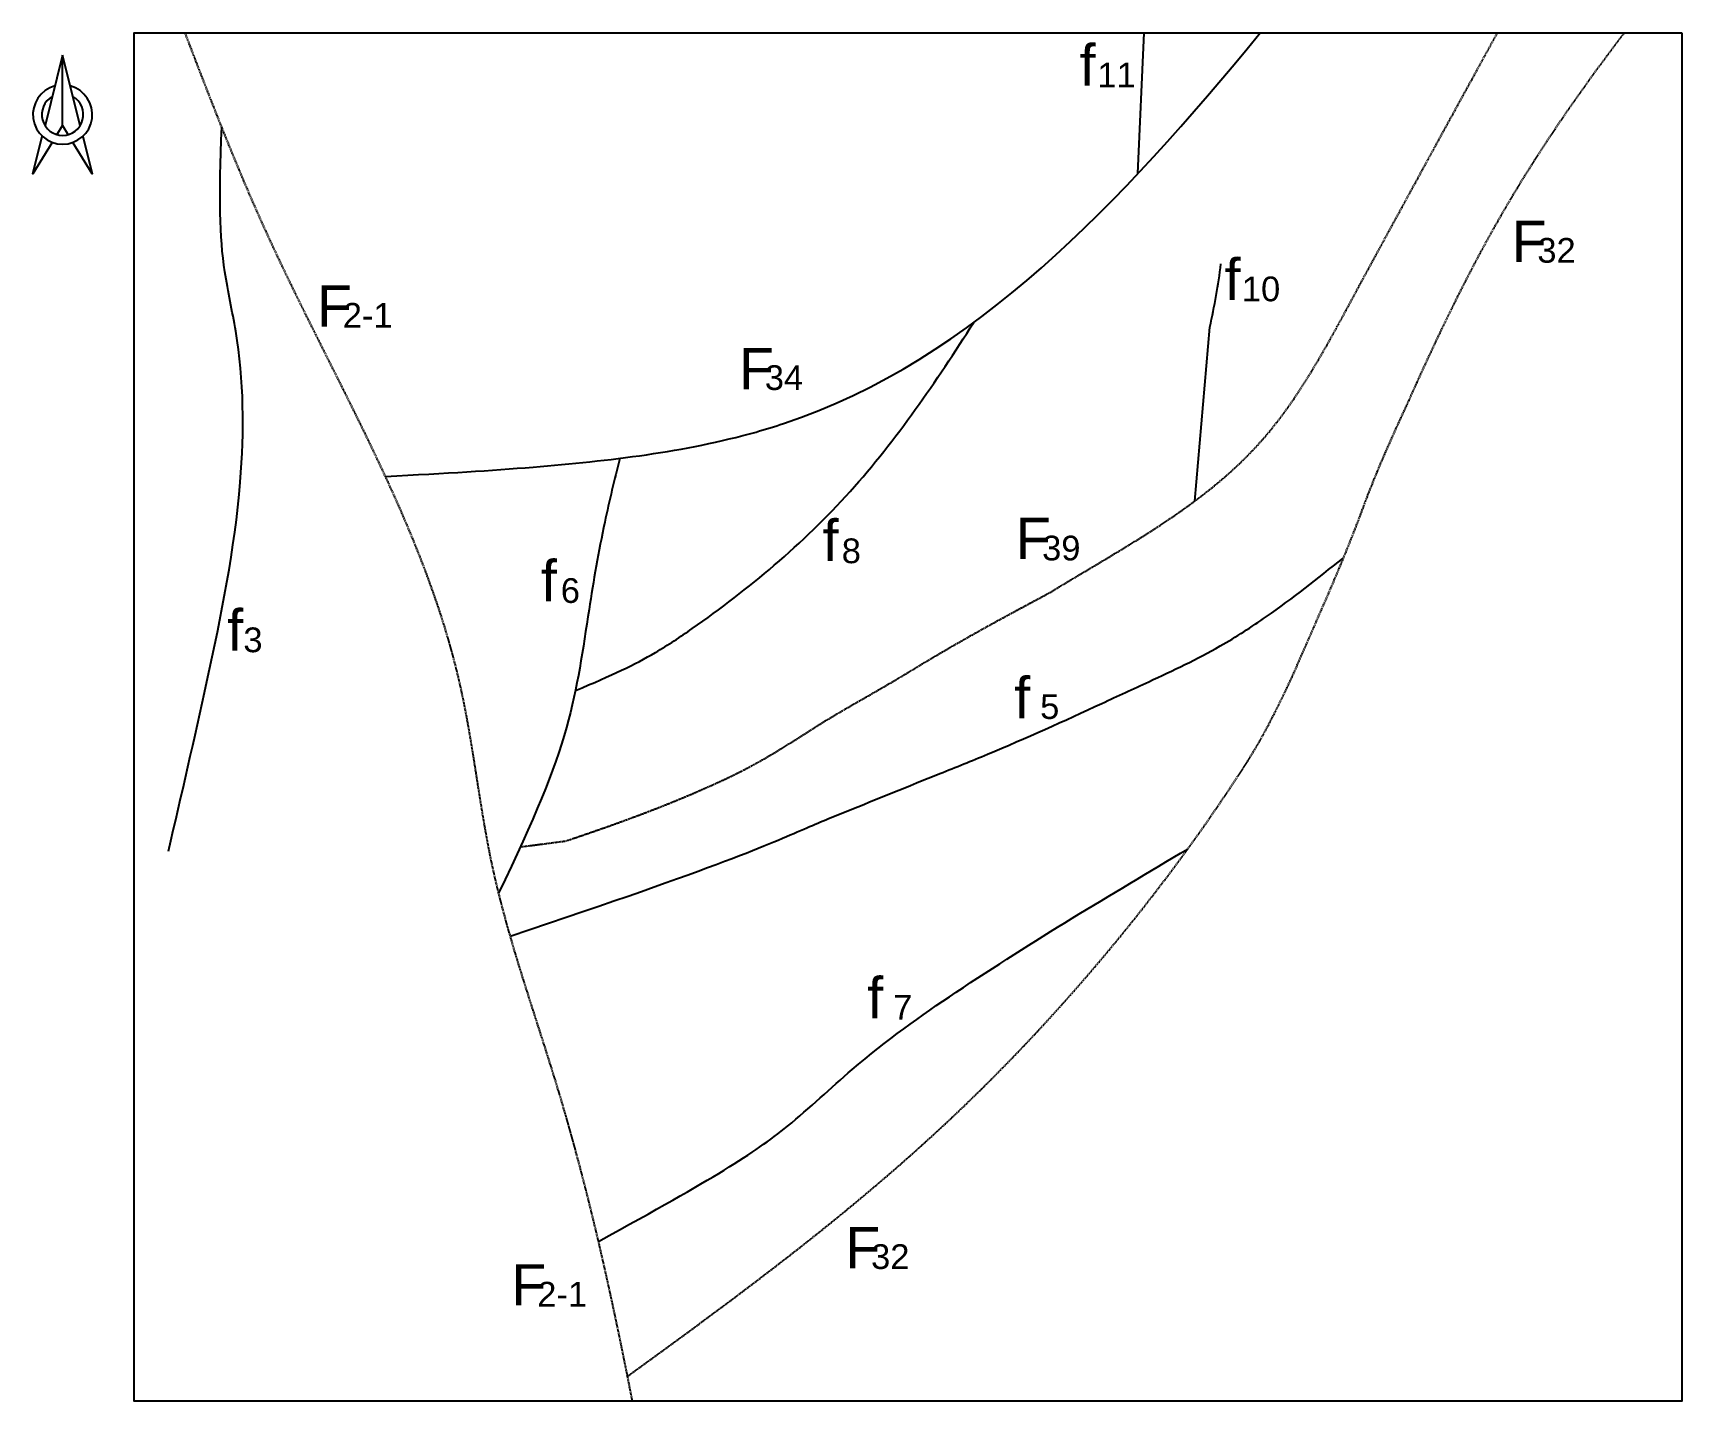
# Model space of a CAD drawing. Header units: millimetres. Extents: x 8544 to 9544, y 59520 to 60350.
import ezdxf

# ---------------------------------------------------------------- set-up
doc = ezdxf.new("R2010")
doc.units = ezdxf.units.MM
doc.header["$MEASUREMENT"] = 0
doc.linetypes.add('DASHED', pattern=[0.75, 0.5, -0.25])
doc.layers.add('Faults', color=1, linetype='Continuous', lineweight=50, true_color=0xff0000)
doc.layers.add('Symbols', color=7, linetype='Continuous', lineweight=5, true_color=0x000000)
doc.styles.add('Arial Regular', font='')
doc.styles.get('Arial Regular').set_extended_font_data('Arial')

msp = doc.modelspace()

# ---------------------------------------------------------------- linework, layer by layer
at = {"layer": 'Faults', "linetype": 'Continuous', "lineweight": -2}
msp.add_line((9248.7, 60066), (9257.9, 60171.5), dxfattribs=at)
msp.add_lwpolyline([(9544.4, 60350), (9544.4, 59520), (8605.2, 59520), (8605.2, 60350)], close=True, dxfattribs=at)
for points in [[(9214.2, 60264.7), (9218.1, 60350)], [(8561.7, 60336.5), (8551.1, 60293.8)], [(8561.7, 60293.9), (8561.7, 60320.9), (8561.7, 60336.5)], [(8572.4, 60293.8), (8561.7, 60336.5)], [(8558.3, 60288.3), (8561.7, 60293.9)], [(8561.7, 60293.9), (8565.1, 60288.3)], [(8555.4, 60283.6), (8543.7, 60264.5), (8549.4, 60287.3)], [(8574, 60287.3), (8579.7, 60264.5), (8568, 60283.6)]]:
    msp.add_lwpolyline(points, dxfattribs=at)
at = {"layer": 'Faults', "linetype": 'DASHED', "lineweight": -2}
msp.add_lwpolyline([(8839.5, 59856.2), (8867.1, 59859.8)], dxfattribs=at)
at = {"layer": 'Faults', "linetype": 'Continuous', "lineweight": -2}
for radius, start, end in [(18, 104.9809, 75.0191), (12.6, 119.8285, 60.1715)]:
    msp.add_arc((8561.7, 60300.5), radius, start, end, dxfattribs=at)
at = {"layer": 'Faults', "linetype": 'DASHED', "lineweight": -2}
for points, knots in [([(8907.5, 59520), (8894.9, 59584.5), (8870.7, 59694.5), (8819.2, 59835.1), (8801.1, 60019.4), (8703, 60176.3), (8651.5, 60309.7), (8636.1, 60350)], [88.036785, 88.036785, 88.036785, 88.036785, 285.010117, 425.893584, 535.112605, 835.026951, 964.617666, 964.617666, 964.617666, 964.617666]), ([(9376.4, 60121.9), (9386.6, 60144.7), (9426.2, 60233.5), (9481.6, 60313.6), (9509.4, 60350)], [735.758283, 735.758283, 735.758283, 735.758283, 891.506703, 1029.041492, 1029.041492, 1029.041492, 1029.041492]), ([(9290.5, 60103.9), (9312.7, 60129.7), (9337.5, 60176.2), (9362.2, 60221.7), (9371.8, 60239.2)], [445.723621, 445.723621, 445.723621, 445.723621, 544.47957, 600.132584, 600.132584, 600.132584, 600.132584]), ([(9308.3, 59960.3), (9321.7, 59991.5), (9341, 60032.8), (9359.2, 60084.9), (9376.4, 60121.9)], [564.109362, 564.109362, 564.109362, 564.109362, 688.547132, 735.758283, 735.758283, 735.758283, 735.758283]), ([(9159.6, 60009.8), (9206.3, 60038.3), (9255.4, 60063.8), (9290.3, 60103.7), (9290.5, 60103.9)], [283.706875, 283.706875, 283.706875, 283.706875, 444.908646, 445.723621, 445.723621, 445.723621, 445.723621]), ([(8961.8, 59896.4), (8989.7, 59909.3), (9015.6, 59928.5), (9074.1, 59960.7), (9101.7, 59979.2), (9159.6, 60009.8)], [92.62452, 92.62452, 92.62452, 92.62452, 166.008289, 210.105905, 283.706875, 283.706875, 283.706875, 283.706875]), ([(8904.5, 59535), (8972.4, 59584.3), (9112, 59686.8), (9240.4, 59842.1), (9293, 59927.6), (9308.3, 59960.3)], [6.663536, 6.663536, 6.663536, 6.663536, 255.612997, 521.664737, 564.109362, 564.109362, 564.109362, 564.109362]), ([(8867.1, 59859.8), (8893.1, 59868.6), (8923.5, 59879.2), (8957, 59894.2), (8961.8, 59896.4)], [0, 0, 0, 0, 79.280998, 92.62452, 92.62452, 92.62452, 92.62452])]:
    msp.add_open_spline(points, degree=3, knots=knots, dxfattribs=at)
at = {"layer": 'Faults', "linetype": 'Continuous', "lineweight": -2}
for points, knots in [([(8982.5, 60107.9), (8988.3, 60109.6), (9111.3, 60147.3), (9203.8, 60247.3), (9288.5, 60350)], [554.28382, 554.28382, 554.28382, 554.28382, 571.825462, 948.265688, 948.265688, 948.265688, 948.265688]), ([(8669.5, 60077.5), (8672.1, 60108.8), (8671.6, 60151.4), (8657, 60214.7), (8656.6, 60249.2), (8658.3, 60293)], [226.934198, 226.934198, 226.934198, 226.934198, 318.175182, 354.748808, 421.097854, 421.097854, 421.097854, 421.097854]), ([(8993.6, 60027.1), (9010, 60041.2), (9056, 60085.6), (9091.7, 60138.6), (9114.7, 60174.4)], [138.929172, 138.929172, 138.929172, 138.929172, 202.815109, 330.02249, 330.02249, 330.02249, 330.02249]), ([(8757.6, 60081), (8795.6, 60082.9), (8867.2, 60087.4), (8939.5, 60095.8), (8982.5, 60107.9)], [341.11664, 341.11664, 341.11664, 341.11664, 417.860026, 554.28382, 554.28382, 554.28382, 554.28382]), ([(8899.8, 60091.9), (8896.6, 60079), (8889.2, 60048.5), (8879.6, 59992.9), (8871.1, 59928.4), (8848.2, 59873.8), (8826.3, 59828.1)], [9.355479, 9.355479, 9.355479, 9.355479, 49.238513, 103.674742, 178.850499, 260.047003, 260.047003, 260.047003, 260.047003]), ([(8625.9, 59853.5), (8633.8, 59887.6), (8650.8, 59961), (8666.2, 60037), (8669.5, 60077.5)], [0, 0, 0, 0, 105.546221, 226.934198, 226.934198, 226.934198, 226.934198]), ([(8833.4, 59802.1), (8963.1, 59845.3), (9003.9, 59864.2), (9048.1, 59882.1), (9084.7, 59897), (9136.9, 59917.8), (9178.9, 59937), (9226, 59958.8), (9260.2, 59974.8), (9299.5, 60000.1), (9323.4, 60019.1), (9338.5, 60031.2)], [135.618735, 135.618735, 135.618735, 135.618735, 191.257245, 217.26011, 278.64876, 309.842869, 385.903951, 417.155805, 465.681297, 498.890735, 557.097155, 557.097155, 557.097155, 557.097155]), ([(8872.9, 59951), (8895.3, 59960.5), (8916.8, 59970.4), (8953.9, 59995.2), (8977.7, 60013.4), (8993.6, 60027.1)], [5.194806, 5.194806, 5.194806, 5.194806, 49.702104, 76.230721, 138.929172, 138.929172, 138.929172, 138.929172]), ([(8886.9, 59616.8), (8958.3, 59656.1), (8994.6, 59678.2), (9048.3, 59729.5), (9082.5, 59753.7), (9103.9, 59768)], [0, 0, 0, 0, 77.014386, 125.718592, 202.983383, 202.983383, 202.983383, 202.983383])]:
    msp.add_open_spline(points, degree=3, knots=knots, dxfattribs=at)
at = {"layer": 'Faults', "linetype": 'DASHED', "lineweight": -2}
msp.add_open_spline([(9371.8, 60239.2), (9392, 60276.4), (9412.2, 60313.2), (9432.4, 60350)], degree=3, dxfattribs=at)
at = {"layer": 'Faults', "linetype": 'Continuous', "lineweight": -2}
for points in [[(9257.9, 60171.5), (9260.6, 60184.3), (9263.2, 60197.1), (9264.6, 60209.9)], [(9103.9, 59768), (9151, 59799.5), (9197.7, 59827.2), (9244.4, 59854.9)]]:
    msp.add_open_spline(points, degree=3, dxfattribs=at)

# ---------------------------------------------------------------- texts
at = {"layer": 'Symbols', "lineweight": -2, "attachment_point": 7, "style": 'Arial Regular'}
for s, insert, char_height, width in [('f', (9178.9, 60318.1), 25, 71.739), ('11', (9189.6, 60317), 15, 68.804), ('F', (9441, 60211.1), 25, 89.402), ('32', (9456.6, 60210.4), 15, 74.185), ('f', (9266.8, 60188.1), 25, 71.739), ('10', (9277.3, 60187), 15, 74.511), ('F', (8716, 60171.9), 25, 89.402), ('2-1', (8731.7, 60171.2), 15, 82.663), ('F', (8972.1, 60133.9), 25, 89.402), ('34', (8987.8, 60133.2), 15, 74.348), ('f', (9022.8, 60029.6), 25, 71.739), ('F', (9140.1, 60030.9), 25, 89.402), ('8', (9034.5, 60028.1), 15, 51.522), ('39', (9156.1, 60029.8), 15, 74.674), ('f', (8852, 60005.1), 25, 71.739), ('6', (8864, 60004), 15, 51.359), ('f', (8661.6, 59975.2), 25, 71.739), ('3', (8671.4, 59974.1), 15, 51.359), ('f', (9139.2, 59934.2), 25, 71.739), ('5', (9154.9, 59933.6), 15, 51.685), ('f', (9050, 59752.1), 25, 71.739), ('7', (9065.7, 59751.4), 15, 51.359), ('F', (9036.6, 59600.5), 25, 89.402), ('32', (9052.3, 59599.9), 15, 74.185), ('F', (8834, 59578), 25, 89.402), ('2-1', (8849.7, 59577.3), 15, 82.663)]:
    msp.add_mtext(s, dxfattribs=dict(at, insert=insert, char_height=char_height, width=width))

doc.saveas('drawing.dxf')
